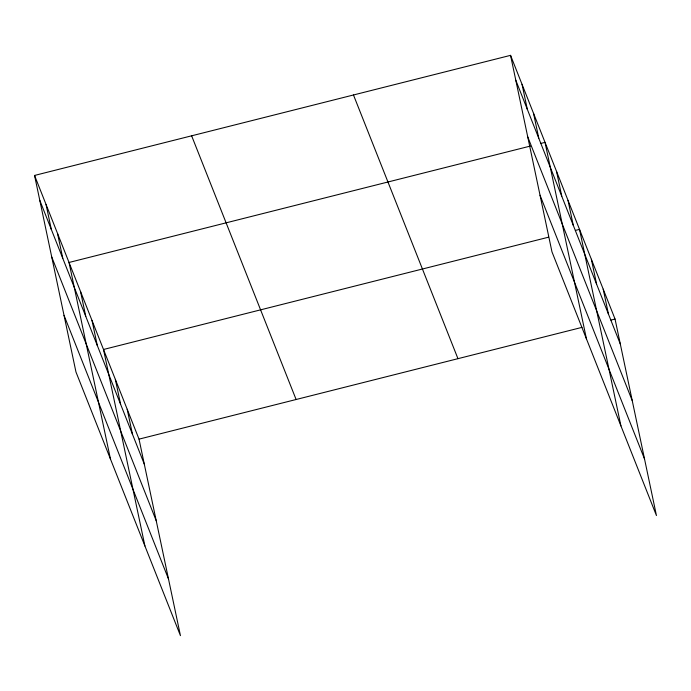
<?xml version="1.0" encoding="UTF-8"?>
<svg xmlns="http://www.w3.org/2000/svg" width="691" height="691" viewBox="0 0 691 691"><rect width="100%" height="100%" fill="white"/><g stroke="black" fill="none" stroke-linecap="round" stroke-linejoin="round"><path stroke-width="1.04" d="M34.55 175.445L139.029 439.139L180.446 635.651L75.958 371.965L34.55 175.445L510.554 55.349L615.042 319.035L656.45 515.555L551.971 251.861L510.554 55.349M530.567 146.017L69.031 262.468L110.439 458.979M540.898 143.408L545.035 142.363L586.443 338.875M548.507 237.203L103.512 349.482L144.92 546.002M575.378 230.423L579.516 229.386L620.924 425.898M139.029 439.139L581.969 327.379M610.904 320.08L615.042 319.035M515.814 80.286L620.293 343.98M527.743 136.904L632.222 400.599M540.034 195.242L644.522 458.936M353.472 94.978L457.96 358.672M191.632 135.816L296.111 399.51M39.81 200.39L144.289 464.084M51.739 257.009L156.218 520.703M64.03 315.346L168.518 579.032M603.2 289.158L608.451 314.094M591.358 259.272L596.609 284.208M568.019 200.373L573.28 225.318M556.531 171.368L561.783 196.313M533.538 113.359L538.799 138.304M522.05 84.354L527.302 109.29M127.196 409.253L132.447 434.198M115.354 379.368L120.605 404.313M92.015 320.477L97.276 345.422M80.519 291.472L85.779 316.418M57.534 233.463L62.795 258.399M46.047 204.458L51.298 229.395"/></g></svg>
